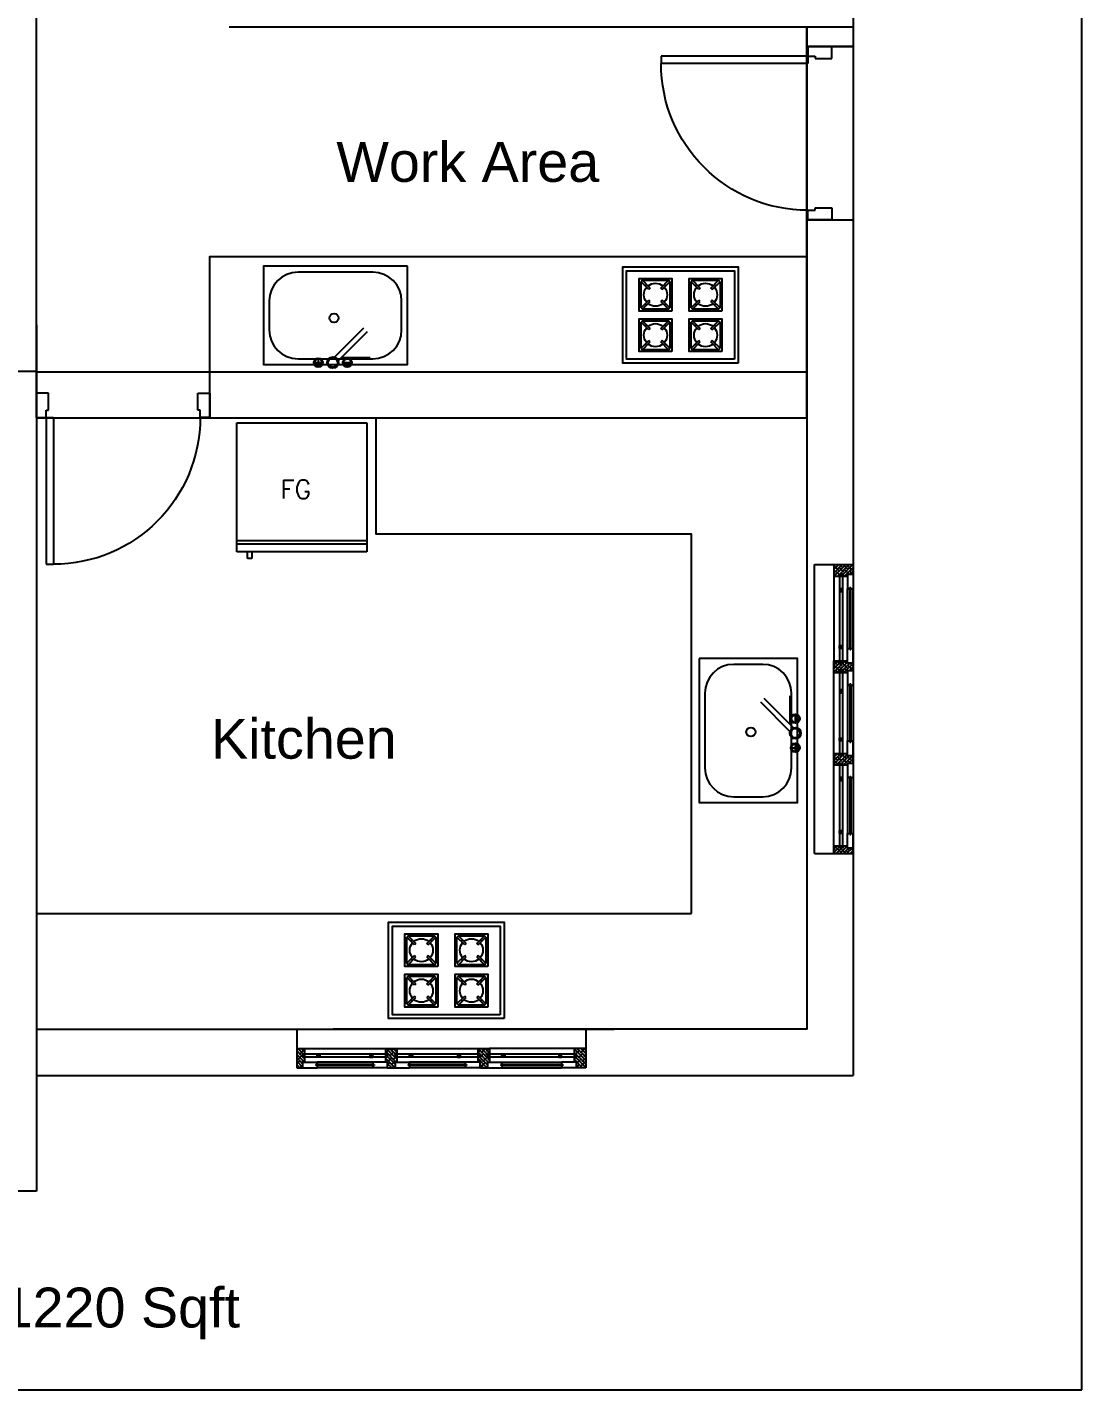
# Model space of a CAD drawing. Extents: x -4409 to 83729, y -39415 to 28842.
# Drawn here: x 61001 to 66477, y -38054 to -30983 of the extents above; entities that cross this region are included whole.
import ezdxf

# ---------------------------------------------------------------- set-up
doc = ezdxf.new("R2010")
doc.units = 0
doc.layers.get('0').update_dxf_attribs({"linetype": 'CONTINUOUS'})
for name, color, linetype in [('1_WALL', 7, 'CONTINUOUS'), ('4_JOINERY', 217, 'CONTINUOUS'), ('DOORS', 171, 'CONTINUOUS'), ('FIX', 161, 'CONTINUOUS'), ('FUR', 47, 'CONTINUOUS'), ('WALL', 1, 'CONTINUOUS'), ('WWW_CADBLOCKSFREE_COM', 7, 'CONTINUOUS')]:
    doc.layers.add(name, color=color, linetype=linetype)
doc.styles.add('SIMPLEX', font='simplex')
doc.styles.get("Standard").update_dxf_attribs({"font": 'arial.ttf'})

# ---------------------------------------------------------------- blocks, each defined once
blk = doc.blocks.new('ER5T')
at = {"layer": '4_JOINERY', "color": 150}
for p, q in [((169.14, -27.44), (19.14, -27.44)), ((19.14, -27.44), (19.14, -47.44)), ((169.14, -27.44), (169.14, -47.44)), ((19.14, -37.44), (25.14, -37.44)), ((19.14, -37.44), (69.14, -37.44)), ((19.14, -38.24), (19.94, -37.44)), ((19.14, -40.04), (21.74, -37.44)), ((19.14, -41.83), (23.53, -37.44)), ((19.14, -37.44), (19.14, -47.44)), ((19.14, -43.63), (25.14, -37.63)), ((19.14, -38.68), (19.37, -38.91)), ((19.14, -45.43), (25.14, -39.43)), ((19.14, -40.47), (20.27, -41.6)), ((19.14, -47.22), (24.47, -41.88)), ((19.14, -42.27), (21.16, -44.3)), ((19.82, -37.56), (22.06, -39.81)), ((20.72, -40.25), (22.96, -42.5)), ((22.51, -38.46), (24.44, -40.38)), ((23.29, -37.44), (23.86, -38.01)), ((23.41, -41.15), (25.14, -42.88)), ((24.28, -40.38), (69.99, -40.38)), ((24.28, -40.38), (24.28, -41.88)), ((24.28, -41.88), (69.99, -41.88)), ((25.08, -37.44), (25.14, -37.49)), ((25.14, -37.44), (25.14, -44.44)), ((31.64, -41.8), (33.05, -40.38)), ((31.64, -41.35), (32.61, -40.38)), ((31.64, -40.91), (32.16, -40.38)), ((31.64, -40.47), (31.72, -40.38)), ((31.64, -40.38), (33.14, -40.38)), ((31.64, -41.88), (31.64, -40.38)), ((33.14, -41.88), (31.64, -41.88)), ((31.99, -41.88), (33.14, -40.74)), ((32.43, -41.88), (33.14, -41.18)), ((32.87, -41.88), (33.14, -41.62)), ((33.14, -40.38), (33.14, -41.88)), ((62.64, -40.38), (61.14, -40.38)), ((61.14, -40.38), (61.14, -41.88)), ((62.28, -41.88), (61.14, -40.74)), ((61.84, -41.88), (61.14, -41.18)), ((61.4, -41.88), (61.14, -41.62)), ((61.14, -41.88), (62.64, -41.88)), ((62.64, -41.8), (61.22, -40.38)), ((62.64, -41.35), (61.67, -40.38)), ((62.64, -40.91), (62.11, -40.38)), ((62.64, -40.47), (62.55, -40.38)), ((62.64, -41.88), (62.64, -40.38)), ((75.14, -37.44), (69.14, -37.44)), ((69.14, -37.44), (69.14, -44.44)), ((69.14, -37.92), (69.62, -37.44)), ((69.14, -39.71), (71.41, -37.44)), ((69.14, -43.31), (75.01, -37.44)), ((69.37, -37.44), (70.84, -38.91)), ((69.5, -39.36), (71.74, -41.6)), ((69.8, -44.44), (75.14, -39.1)), ((69.99, -40.66), (73.21, -37.44)), ((69.99, -40.38), (69.99, -41.88)), ((70.14, -45.9), (74.28, -41.75)), ((70.39, -42.05), (72.64, -44.3)), ((71.29, -37.56), (73.54, -39.81)), ((72.19, -40.25), (74.43, -42.5)), ((73.99, -38.46), (75.14, -39.61)), ((74.28, -40.38), (117.99, -40.38)), ((74.28, -40.38), (74.28, -41.88)), ((74.28, -41.88), (117.99, -41.88)), ((74.76, -37.44), (75.14, -37.81)), ((75.14, -37.44), (75.14, -44.44)), ((117.14, -37.44), (75.14, -37.44)), ((84.14, -41.8), (85.55, -40.38)), ((84.14, -41.35), (85.11, -40.38)), ((84.14, -40.91), (84.66, -40.38)), ((84.14, -40.47), (84.22, -40.38)), ((84.14, -40.38), (85.64, -40.38)), ((84.14, -41.88), (84.14, -40.38)), ((85.64, -41.88), (84.14, -41.88)), ((84.49, -41.88), (85.64, -40.74)), ((84.93, -41.88), (85.64, -41.18)), ((85.37, -41.88), (85.64, -41.62)), ((85.64, -40.38), (85.64, -41.88)), ((110.64, -40.38), (109.14, -40.38)), ((109.14, -40.38), (109.14, -41.88)), ((110.28, -41.88), (109.14, -40.74)), ((109.84, -41.88), (109.14, -41.18)), ((109.4, -41.88), (109.14, -41.62)), ((109.14, -41.88), (110.64, -41.88)), ((110.64, -41.8), (109.22, -40.38)), ((110.64, -41.35), (109.67, -40.38)), ((110.64, -40.91), (110.11, -40.38)), ((110.64, -40.47), (110.55, -40.38)), ((110.64, -41.88), (110.64, -40.38)), ((123.14, -37.44), (117.14, -37.44)), ((117.14, -37.44), (117.14, -44.44)), ((117.14, -37.6), (117.29, -37.44)), ((117.14, -39.39), (119.09, -37.44)), ((117.14, -42.98), (122.68, -37.44)), ((117.14, -37.52), (117.62, -38.01)), ((117.14, -39.32), (118.52, -40.7)), ((117.48, -44.44), (123.14, -38.78)), ((117.91, -41.88), (119.42, -43.4)), ((117.94, -40.38), (120.89, -37.44)), ((117.99, -40.38), (117.99, -41.88)), ((118.14, -45.58), (122.28, -41.43)), ((118.14, -47.37), (123.14, -42.37)), ((118.85, -37.44), (120.32, -38.91)), ((118.97, -39.36), (121.21, -41.6)), ((119.87, -42.05), (122.11, -44.3)), ((120.76, -37.56), (123.01, -39.81)), ((121.66, -40.25), (122.28, -40.87)), ((122.28, -40.38), (165.99, -40.38)), ((122.28, -40.38), (122.28, -41.88)), ((122.28, -41.88), (165.99, -41.88)), ((123.14, -37.44), (123.14, -44.44)), ((169.14, -37.44), (123.14, -37.44)), ((129.64, -41.8), (131.05, -40.38)), ((129.64, -41.35), (130.61, -40.38)), ((129.64, -40.91), (130.16, -40.38)), ((129.64, -40.47), (129.72, -40.38)), ((129.64, -40.38), (131.14, -40.38)), ((129.64, -41.88), (129.64, -40.38)), ((131.14, -41.88), (129.64, -41.88)), ((129.99, -41.88), (131.14, -40.74)), ((130.43, -41.88), (131.14, -41.18)), ((130.87, -41.88), (131.14, -41.62)), ((131.14, -40.38), (131.14, -41.88)), ((158.64, -40.38), (157.14, -40.38)), ((157.14, -40.38), (157.14, -41.88)), ((158.28, -41.88), (157.14, -40.74)), ((157.84, -41.88), (157.14, -41.18)), ((157.4, -41.88), (157.14, -41.62)), ((157.14, -41.88), (158.64, -41.88)), ((158.64, -41.8), (157.22, -40.38)), ((158.64, -41.35), (157.67, -40.38)), ((158.64, -40.91), (158.11, -40.38)), ((158.64, -40.47), (158.55, -40.38)), ((158.64, -41.88), (158.64, -40.38)), ((169.14, -37.44), (165.14, -37.44)), ((165.14, -37.44), (165.14, -44.44)), ((165.14, -39.07), (166.77, -37.44)), ((165.14, -39.64), (165.3, -39.81)), ((165.14, -42.66), (165.91, -41.88)), ((165.16, -44.44), (169.14, -40.46)), ((165.58, -41.88), (166.2, -42.5)), ((165.62, -40.38), (168.56, -37.44)), ((165.75, -38.46), (167.99, -40.7)), ((165.99, -41.81), (169.14, -38.66)), ((165.99, -40.38), (165.99, -41.88)), ((166.14, -45.25), (169.14, -42.25)), ((166.52, -37.44), (167.1, -38.01)), ((166.65, -41.15), (168.89, -43.4)), ((168.32, -37.44), (169.14, -38.25)), ((168.44, -39.36), (169.14, -40.05)), ((19.14, -45.86), (19.37, -46.09)), ((19.14, -47.44), (24.14, -47.44)), ((19.82, -44.74), (22.06, -46.99)), ((20.72, -47.44), (25.14, -43.02)), ((21.61, -42.95), (23.86, -45.19)), ((22.51, -45.64), (24.14, -47.27)), ((22.51, -47.44), (24.14, -45.81)), ((24.14, -44.44), (24.14, -47.44)), ((24.14, -44.44), (25.14, -44.44)), ((24.14, -47.44), (31.64, -47.44)), ((24.31, -43.85), (24.9, -44.44)), ((25.14, -44.44), (31.64, -44.44)), ((31.04, -45.64), (31.04, -46.24)), ((31.64, -45.64), (31.04, -45.64)), ((31.64, -46.24), (31.04, -46.24)), ((62.64, -44.44), (31.64, -44.44)), ((31.64, -44.44), (31.64, -45.64)), ((62.64, -45.64), (31.64, -45.64)), ((62.64, -46.24), (31.64, -46.24)), ((31.64, -46.24), (31.64, -47.44)), ((62.64, -47.44), (31.64, -47.44)), ((62.64, -44.44), (62.64, -45.64)), ((69.14, -44.44), (62.64, -44.44)), ((62.64, -45.64), (63.24, -45.64)), ((62.64, -46.24), (62.64, -47.44)), ((62.64, -46.24), (63.24, -46.24)), ((70.14, -47.44), (62.64, -47.44)), ((63.24, -45.64), (63.24, -46.24)), ((69.14, -42.59), (69.94, -43.4)), ((69.14, -44.39), (69.19, -44.44)), ((70.14, -44.44), (69.14, -44.44)), ((70.14, -44.44), (70.14, -47.44)), ((70.14, -45.39), (70.84, -46.09)), ((70.14, -47.18), (70.39, -47.44)), ((74.14, -47.44), (70.14, -47.44)), ((70.39, -47.44), (75.14, -42.69)), ((71.29, -44.74), (73.54, -46.99)), ((72.19, -47.44), (74.14, -45.49)), ((73.09, -42.95), (74.58, -44.44)), ((73.99, -45.64), (74.14, -45.79)), ((73.99, -47.44), (74.14, -47.29)), ((74.14, -44.44), (74.14, -47.44)), ((74.14, -44.44), (75.14, -44.44)), ((74.14, -47.44), (81.64, -47.44)), ((75.14, -44.44), (81.64, -44.44)), ((81.04, -45.64), (81.04, -46.24)), ((81.64, -45.64), (81.04, -45.64)), ((81.64, -46.24), (81.04, -46.24)), ((81.64, -44.44), (81.64, -45.64)), ((81.64, -44.44), (110.64, -44.44)), ((81.64, -45.64), (110.64, -45.64)), ((81.64, -46.24), (81.64, -47.44)), ((81.64, -46.24), (110.64, -46.24)), ((81.64, -47.44), (110.64, -47.44)), ((117.14, -44.44), (110.64, -44.44)), ((110.64, -44.44), (110.64, -45.64)), ((110.64, -45.64), (111.24, -45.64)), ((110.64, -46.24), (111.24, -46.24)), ((110.64, -46.24), (110.64, -47.44)), ((118.14, -47.44), (110.64, -47.44)), ((111.24, -45.64), (111.24, -46.24)), ((118.14, -44.44), (117.14, -44.44)), ((118.07, -43.85), (120.32, -46.09)), ((118.14, -44.44), (118.14, -47.44)), ((122.14, -47.44), (118.14, -47.44)), ((118.97, -46.54), (119.87, -47.44)), ((119.87, -47.44), (122.14, -45.17)), ((120.76, -44.74), (122.14, -46.12)), ((121.66, -47.44), (122.14, -46.96)), ((122.14, -44.44), (122.14, -47.44)), ((122.14, -44.44), (123.14, -44.44)), ((122.14, -47.44), (129.64, -47.44)), ((122.56, -42.95), (123.14, -43.52)), ((122.87, -44.44), (123.14, -44.17)), ((123.14, -44.44), (129.64, -44.44)), ((129.04, -45.64), (129.04, -46.24)), ((129.64, -45.64), (129.04, -45.64)), ((129.64, -46.24), (129.04, -46.24)), ((129.64, -44.44), (129.64, -45.64)), ((129.64, -44.44), (158.64, -44.44)), ((129.64, -45.64), (158.64, -45.64)), ((129.64, -46.24), (129.64, -47.44)), ((129.64, -46.24), (158.64, -46.24)), ((129.64, -47.44), (158.64, -47.44)), ((158.64, -44.44), (158.64, -45.64)), ((165.14, -44.44), (158.64, -44.44)), ((158.64, -45.64), (159.24, -45.64)), ((158.64, -46.24), (158.64, -47.44)), ((158.64, -46.24), (159.24, -46.24)), ((166.14, -47.44), (158.64, -47.44)), ((159.24, -45.64), (159.24, -46.24)), ((165.14, -43.23), (167.1, -45.19)), ((166.14, -44.44), (165.14, -44.44)), ((166.14, -47.05), (169.14, -44.05)), ((166.14, -44.44), (166.14, -47.44)), ((166.14, -46.03), (167.54, -47.44)), ((169.14, -47.44), (166.14, -47.44)), ((167.54, -43.85), (169.14, -45.44)), ((167.54, -47.44), (169.14, -45.85)), ((168.44, -46.54), (169.14, -47.23))]:
    blk.add_line(p, q, dxfattribs=at)
blk = doc.blocks.new('DFZDF')
at = {"layer": 'FUR', "color": 1}
for p, q in [((7114.11, 3160.89), (7114.82, 3161.6)), ((7128.4, 3161.6), (7129.11, 3160.89)), ((7140.11, 3160.89), (7140.82, 3161.6)), ((7154.4, 3161.6), (7155.11, 3160.89)), ((7116.23, 3158.77), (7116.94, 3159.48)), ((7126.28, 3159.48), (7126.99, 3158.77)), ((7142.23, 3158.77), (7142.94, 3159.48)), ((7152.28, 3159.48), (7152.99, 3158.77)), ((7114.82, 3146.6), (7114.11, 3147.31)), ((7116.94, 3148.72), (7116.23, 3149.43)), ((7126.99, 3149.43), (7126.28, 3148.72)), ((7129.11, 3147.31), (7128.4, 3146.6)), ((7140.82, 3146.6), (7140.11, 3147.31)), ((7142.94, 3148.72), (7142.23, 3149.43)), ((7152.99, 3149.43), (7152.28, 3148.72)), ((7155.11, 3147.31), (7154.4, 3146.6)), ((7114.11, 3139.89), (7114.82, 3140.6)), ((7128.4, 3140.6), (7129.11, 3139.89)), ((7140.11, 3139.89), (7140.82, 3140.6)), ((7154.4, 3140.6), (7155.11, 3139.89)), ((7116.23, 3137.77), (7116.94, 3138.48)), ((7126.28, 3138.48), (7126.99, 3137.77)), ((7142.23, 3137.77), (7142.94, 3138.48)), ((7152.28, 3138.48), (7152.99, 3137.77)), ((7114.82, 3125.6), (7114.11, 3126.31)), ((7116.94, 3127.72), (7116.23, 3128.43)), ((7126.99, 3128.43), (7126.28, 3127.72)), ((7129.11, 3126.31), (7128.4, 3125.6)), ((7140.82, 3125.6), (7140.11, 3126.31)), ((7142.94, 3127.72), (7142.23, 3128.43)), ((7152.99, 3128.43), (7152.28, 3127.72)), ((7155.11, 3126.31), (7154.4, 3125.6))]:
    blk.add_line(p, q, dxfattribs=at)
at = {"layer": 'FUR'}
for p, q in [((7118.11, 3156.89), (7114.11, 3160.89)), ((7118.82, 3157.6), (7114.82, 3161.6)), ((7124.4, 3157.6), (7128.4, 3161.6)), ((7125.11, 3156.89), (7129.11, 3160.89)), ((7144.11, 3156.89), (7140.11, 3160.89)), ((7144.82, 3157.6), (7140.82, 3161.6)), ((7150.4, 3157.6), (7154.4, 3161.6)), ((7151.11, 3156.89), (7155.11, 3160.89)), ((7118.11, 3156.89), (7118.82, 3157.6)), ((7124.4, 3157.6), (7125.11, 3156.89)), ((7144.11, 3156.89), (7144.82, 3157.6)), ((7150.4, 3157.6), (7151.11, 3156.89)), ((7114.11, 3147.31), (7118.11, 3151.31)), ((7114.82, 3146.6), (7118.82, 3150.6)), ((7118.11, 3151.31), (7118.82, 3150.6)), ((7124.4, 3150.6), (7125.11, 3151.31)), ((7128.4, 3146.6), (7124.4, 3150.6)), ((7129.11, 3147.31), (7125.11, 3151.31)), ((7140.11, 3147.31), (7144.11, 3151.31)), ((7140.82, 3146.6), (7144.82, 3150.6)), ((7144.11, 3151.31), (7144.82, 3150.6)), ((7150.4, 3150.6), (7151.11, 3151.31)), ((7154.4, 3146.6), (7150.4, 3150.6)), ((7155.11, 3147.31), (7151.11, 3151.31)), ((7118.11, 3135.89), (7114.11, 3139.89)), ((7118.82, 3136.6), (7114.82, 3140.6)), ((7124.4, 3136.6), (7128.4, 3140.6)), ((7125.11, 3135.89), (7129.11, 3139.89)), ((7144.11, 3135.89), (7140.11, 3139.89)), ((7144.82, 3136.6), (7140.82, 3140.6)), ((7150.4, 3136.6), (7154.4, 3140.6)), ((7151.11, 3135.89), (7155.11, 3139.89)), ((7118.11, 3135.89), (7118.82, 3136.6)), ((7124.4, 3136.6), (7125.11, 3135.89)), ((7144.11, 3135.89), (7144.82, 3136.6)), ((7150.4, 3136.6), (7151.11, 3135.89)), ((7114.11, 3126.31), (7118.11, 3130.31)), ((7114.82, 3125.6), (7118.82, 3129.6)), ((7118.11, 3130.31), (7118.82, 3129.6)), ((7124.4, 3129.6), (7125.11, 3130.31)), ((7128.4, 3125.6), (7124.4, 3129.6)), ((7129.11, 3126.31), (7125.11, 3130.31)), ((7140.11, 3126.31), (7144.11, 3130.31)), ((7140.82, 3125.6), (7144.82, 3129.6)), ((7144.11, 3130.31), (7144.82, 3129.6)), ((7150.4, 3129.6), (7151.11, 3130.31)), ((7154.4, 3125.6), (7150.4, 3129.6)), ((7155.11, 3126.31), (7151.11, 3130.31))]:
    blk.add_line(p, q, dxfattribs=at)
for points in [[(7104.61, 3118.6), (7164.61, 3118.6), (7164.61, 3168.6), (7104.61, 3168.6)], [(7113.11, 3145.6), (7130.11, 3145.6), (7130.11, 3162.6), (7113.11, 3162.6)], [(7139.11, 3145.6), (7156.11, 3145.6), (7156.11, 3162.6), (7139.11, 3162.6)], [(7113.11, 3124.6), (7130.11, 3124.6), (7130.11, 3141.6), (7113.11, 3141.6)], [(7139.11, 3124.6), (7156.11, 3124.6), (7156.11, 3141.6), (7139.11, 3141.6)]]:
    blk.add_lwpolyline(points, close=True, dxfattribs=at)
at = {"layer": 'FUR', "color": 1}
blk.add_lwpolyline([(7106.61, 3120.6), (7162.61, 3120.6), (7162.61, 3166.6), (7106.61, 3166.6)], close=True, dxfattribs=at)
at = {"layer": 'FUR'}
for points in [[(7114.11, 3160.89), (7114.11, 3147.31)], [(7128.4, 3161.6), (7114.82, 3161.6)], [(7129.11, 3147.31), (7129.11, 3160.89)], [(7140.11, 3160.89), (7140.11, 3147.31)], [(7154.4, 3161.6), (7140.82, 3161.6)], [(7155.11, 3147.31), (7155.11, 3160.89)], [(7114.82, 3146.6), (7128.4, 3146.6)], [(7140.82, 3146.6), (7154.4, 3146.6)], [(7114.11, 3139.89), (7114.11, 3126.31)], [(7128.4, 3140.6), (7114.82, 3140.6)], [(7129.11, 3126.31), (7129.11, 3139.89)], [(7140.11, 3139.89), (7140.11, 3126.31)], [(7154.4, 3140.6), (7140.82, 3140.6)], [(7155.11, 3126.31), (7155.11, 3139.89)], [(7114.82, 3125.6), (7128.4, 3125.6)], [(7140.82, 3125.6), (7154.4, 3125.6)]]:
    blk.add_lwpolyline(points, dxfattribs=at)
at = {"layer": 'FUR', "color": 1}
for centre, start, end in [((7121.61, 3154.1), 139.78019, 220.21981), ((7121.61, 3154.1), 49.78019, 130.21981), ((7121.61, 3154.1), 319.78019, 40.21981), ((7147.61, 3154.1), 139.78019, 220.21981), ((7147.61, 3154.1), 49.78019, 130.21981), ((7147.61, 3154.1), 319.78019, 40.21981), ((7121.61, 3154.1), 229.78019, 310.21981), ((7147.61, 3154.1), 229.78019, 310.21981), ((7121.61, 3133.1), 139.78019, 220.21981), ((7121.61, 3133.1), 49.78019, 130.21981), ((7121.61, 3133.1), 319.78019, 40.21981), ((7147.61, 3133.1), 139.78019, 220.21981), ((7147.61, 3133.1), 49.78019, 130.21981), ((7147.61, 3133.1), 319.78019, 40.21981), ((7121.61, 3133.1), 229.78019, 310.21981), ((7147.61, 3133.1), 229.78019, 310.21981)]:
    blk.add_arc(centre, 6, start, end, dxfattribs=at)
blk = doc.blocks.new('ERH')
at = {"layer": 'FUR'}
for p, q in [((132505.16, -36799.14), (132505.16, -36731.53)), ((132505.16, -36731.53), (132572.05, -36731.53)), ((132509.11, -36799.14), (132509.11, -36731.53)), ((132510.79, -36799.14), (132510.79, -36731.53)), ((132572.05, -36731.53), (132572.05, -36799.14)), ((132501.77, -36739.42), (132501.77, -36737.16)), ((132501.77, -36737.16), (132505.16, -36737.16)), ((132505.16, -36739.42), (132501.77, -36739.42)), ((132572.05, -36799.14), (132505.16, -36799.14))]:
    blk.add_line(p, q, dxfattribs=at)
at = {"layer": 'FUR', "style": 'SIMPLEX'}
blk.add_text('FG', height=9.579, rotation=270, dxfattribs=at).set_placement((132532.8, -36754.22))
blk = doc.blocks.new('RYTREYR')
at = {"layer": 'DOORS'}
for p, q in [((6351.54, 1005.98), (6351.54, 1082.23)), ((6351.54, 1082.23), (6355.29, 1082.23)), ((6355.29, 1005.98), (6355.29, 1082.23)), ((6351.54, 1005.98), (6355.29, 1005.98))]:
    blk.add_line(p, q, dxfattribs=at)
at = {"layer": 'DOORS', "linetype": 'CONTINUOUS'}
for p, q in [((6346.54, 993.48), (6346.54, 1005.98)), ((6346.54, 1005.98), (6351.54, 1005.98)), ((6351.54, 1005.98), (6351.54, 1002.23)), ((6436.54, 1005.98), (6431.54, 1005.98)), ((6431.54, 1005.98), (6431.54, 1002.23)), ((6436.54, 993.48), (6436.54, 1005.98)), ((6351.54, 1002.23), (6352.79, 1002.23)), ((6352.79, 1002.23), (6352.79, 993.48)), ((6430.29, 1002.23), (6430.29, 993.48)), ((6431.54, 1002.23), (6430.29, 1002.23)), ((6352.79, 993.48), (6346.54, 993.48)), ((6430.29, 993.48), (6436.54, 993.48))]:
    blk.add_line(p, q, dxfattribs=at)
at = {"layer": 'DOORS'}
blk.add_arc((6355.29, 1005.98), 76.25, 0.00387, 89.99831, dxfattribs=at)

msp = doc.modelspace()

# ---------------------------------------------------------------- linework, layer by layer
at = {"color": 44}
for points in [[(62795.137, -32253.875), (62407.8, -32253.875, 0.41421356), (62257.8, -32403.875), (62257.8, -32553.925, 0.41421356), (62407.8, -32703.925), (62795.137, -32703.925, 0.41421356), (62945.137, -32553.925), (62945.137, -32403.875, 0.41421356)], [(64519.815, -34439.546), (64519.815, -34826.883, 0.41421356), (64669.815, -34976.883), (64819.865, -34976.883, 0.41421356), (64969.865, -34826.883), (64969.865, -34439.546, 0.41421356), (64819.865, -34289.546), (64669.815, -34289.546, 0.41421356)]]:
    msp.add_lwpolyline(points, format="xyb", close=True, dxfattribs=at)
at = {"layer": '1_WALL'}
for p, q in [((65289.468, -26917.819), (65289.468, -30983.289)), ((61049.468, -32767.819), (61049.468, -29587.819)), ((65289.468, -30983.289), (62049.468, -30983.289)), ((65049.468, -30983.289), (65049.468, -36183.289)), ((65049.468, -33007.819), (65049.468, -30983.289)), ((65049.468, -30983.289), (65049.468, -32892.819)), ((65289.468, -30983.289), (65289.468, -36423.289)), ((65054.468, -31083.289), (65294.468, -31083.289)), ((65289.468, -31083.289), (65169.468, -31083.289)), ((65054.468, -31983.289), (65294.468, -31983.289)), ((61049.468, -32527.819), (61049.468, -32767.819)), ((61049.468, -32762.819), (61049.468, -32642.819)), ((60809.468, -32767.819), (61049.468, -32767.819)), ((61049.468, -32767.819), (61049.468, -37023.289)), ((61049.468, -33007.819), (61049.468, -32767.819)), ((65049.468, -32772.819), (61049.468, -32772.819)), ((61049.468, -32772.819), (61049.468, -32892.819)), ((61949.468, -33007.819), (61949.468, -32767.819)), ((65049.468, -33012.819), (61049.468, -33012.819)), ((61049.468, -36183.289), (64049.468, -36183.289)), ((61049.468, -36423.289), (65289.468, -36423.289)), ((61049.468, -37023.289), (60809.468, -37023.289))]:
    msp.add_line(p, q, dxfattribs=at)
at = {"layer": 'FUR'}
for p, q in [((62597.026, -32695.429), (62748.345, -32543.966)), ((62616.16, -32714.545), (62768.214, -32562.346)), ((62493.477, -32723.485), (62531.859, -32723.485)), ((62512.668, -32704.294), (62512.668, -32742.676)), ((62633.888, -32696.8), (62782.516, -32696.8)), ((62643.591, -32723.485), (62681.973, -32723.485)), ((64961.369, -34637.658), (64809.906, -34486.339)), ((64980.485, -34618.524), (64828.286, -34466.469)), ((64962.74, -34600.795), (64962.74, -34452.168)), ((64989.424, -34591.092), (64989.424, -34552.71)), ((64989.424, -34741.206), (64989.424, -34702.824)), ((64970.233, -34722.015), (65008.615, -34722.015))]:
    msp.add_line(p, q, dxfattribs=at)
for centre, radius in [((62594.113, -32492.528), 23.519), ((62512.668, -32723.485), 23.519), ((62512.668, -32723.485), 19.191), ((62588.144, -32723.454), 29.398), ((62588.144, -32723.454), 23.989), ((62662.782, -32723.485), 23.519), ((62662.782, -32723.485), 19.191), ((64989.424, -34571.901), 23.519), ((64989.424, -34571.901), 19.191), ((64758.468, -34640.571), 23.519), ((64989.394, -34646.539), 29.398), ((64989.394, -34646.539), 23.989), ((64989.424, -34722.015), 23.519), ((64989.424, -34722.015), 19.191)]:
    msp.add_circle(centre, radius, dxfattribs=at)
at = {"layer": 'WALL', "color": 44, "linetype": 'CONTINUOUS'}
for points in [[(62975.137, -32223.875), (62227.8, -32223.875), (62227.8, -32733.925), (62975.137, -32733.925)], [(64489.815, -34259.546), (64489.815, -35006.883), (64999.865, -35006.883), (64999.865, -34259.546)]]:
    msp.add_lwpolyline(points, close=True, dxfattribs=at)
at = {"layer": 'WWW_CADBLOCKSFREE_COM', "color": 8}
msp.add_line((61049.468, -35583.289), (64449.468, -35583.289), dxfattribs=at)
msp.add_lwpolyline([(66476.563, -38054.072), (66476.563, -21217.695), (54811.378, -21217.695), (54811.378, -38054.072)], close=True, dxfattribs=at)
for points in [[(61949.468, -32772.819), (61949.468, -32172.819), (65049.468, -32172.819)], [(64449.468, -35583.289), (64449.468, -33613.289), (62812.705, -33613.289), (62812.705, -33012.819)]]:
    msp.add_lwpolyline(points, dxfattribs=at)
at = {"layer": 'WWW_CADBLOCKSFREE_COM', "color": 7}
msp.add_lwpolyline([(65049.468, -33007.819), (65049.468, -33007.819), (65049.468, -36183.289), (62589.468, -36183.289)], dxfattribs=at)

# ---------------------------------------------------------------- block references
at = {"layer": '1_WALL', "xscale": -10, "yscale": 10, "zscale": 10, "rotation": 90}
msp.add_blockref('ER5T', (64815.085, -33580.484), dxfattribs=at)
at = {"layer": '1_WALL', "xscale": -10, "yscale": 10, "zscale": 10}
msp.add_blockref('ER5T', (64092.232, -35908.906), dxfattribs=at)
at = {"layer": '4_JOINERY', "xscale": -10, "yscale": 10, "zscale": 10}
for p, rotation in [((75114.284, 32382.107), 90), ((-2415.927, -22948.003), 180)]:
    msp.add_blockref('RYTREYR', p, dxfattribs=dict(at, rotation=rotation))
at = {"layer": 'FIX', "color": 7, "xscale": -10, "yscale": 10, "zscale": 10}
for p in [(135739.481, -63912.555), (134523.745, -67314.163)]:
    msp.add_blockref('DFZDF', p, dxfattribs=at)
at = {"layer": 'WALL', "linetype": 'CONTINUOUS', "xscale": 10, "yscale": 10, "zscale": 10, "rotation": 89.99999999999999}
msp.add_blockref('ERH', (-305226.5, -1358757.153), dxfattribs=at)

# ---------------------------------------------------------------- texts
at = {"layer": 'WWW_CADBLOCKSFREE_COM', "color": 7, "linetype": 'CONTINUOUS'}
for s, height, p in [('Work Area', 206.8838, (62606.175, -31785.543)), ('Kitchen', 206.8838, (61955.7, -34779.2)), ('GROUND FLOOR 1220 Sqft', 206.88384, (58428.241, -37730.841))]:
    msp.add_text(s, height=height, dxfattribs=at).set_placement(p)

doc.saveas('drawing.dxf')
